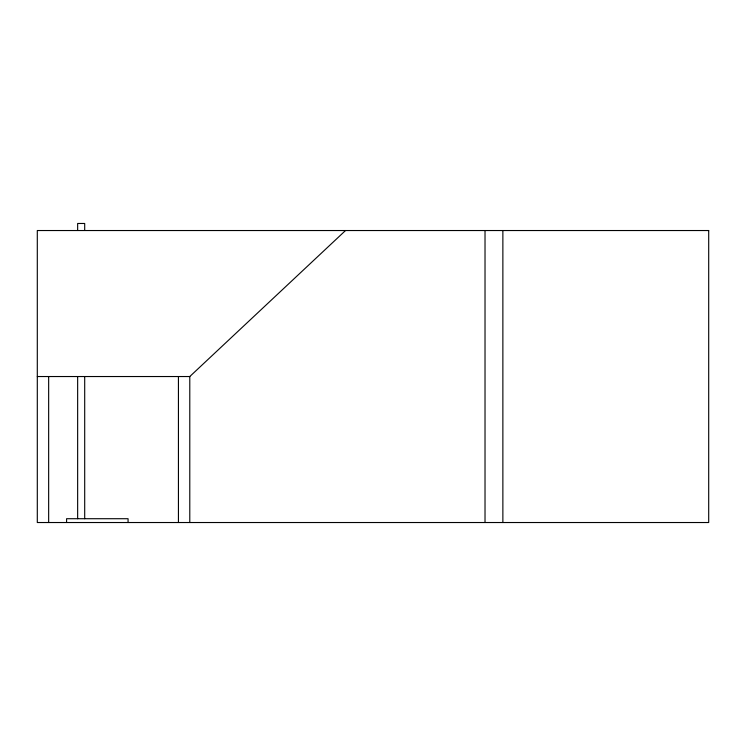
<?xml version="1.0" encoding="UTF-8"?>
<svg xmlns="http://www.w3.org/2000/svg" width="746" height="746" viewBox="0 0 746 746"><rect width="100%" height="100%" fill="white"/><g stroke="black" fill="none" stroke-linecap="round" stroke-linejoin="round"><path stroke-width="1.12" d="M37.3 376.534L189.782 376.534L345.519 230.533M502.869 230.533L502.869 522.526M485.021 230.533L485.021 522.526M189.782 376.534L189.782 522.526M178.434 376.534L178.434 522.526M128.07 522.526L128.07 518.712L66.581 518.712L66.581 522.526M84.699 230.449L84.699 223.474L77.649 223.474L77.649 230.449M84.699 376.898L84.699 518.712M77.649 376.898L77.649 518.712M48.658 376.534L48.658 522.526M708.7 230.533L37.3 230.533L37.3 522.526L708.7 522.526L708.7 230.533"/></g></svg>
